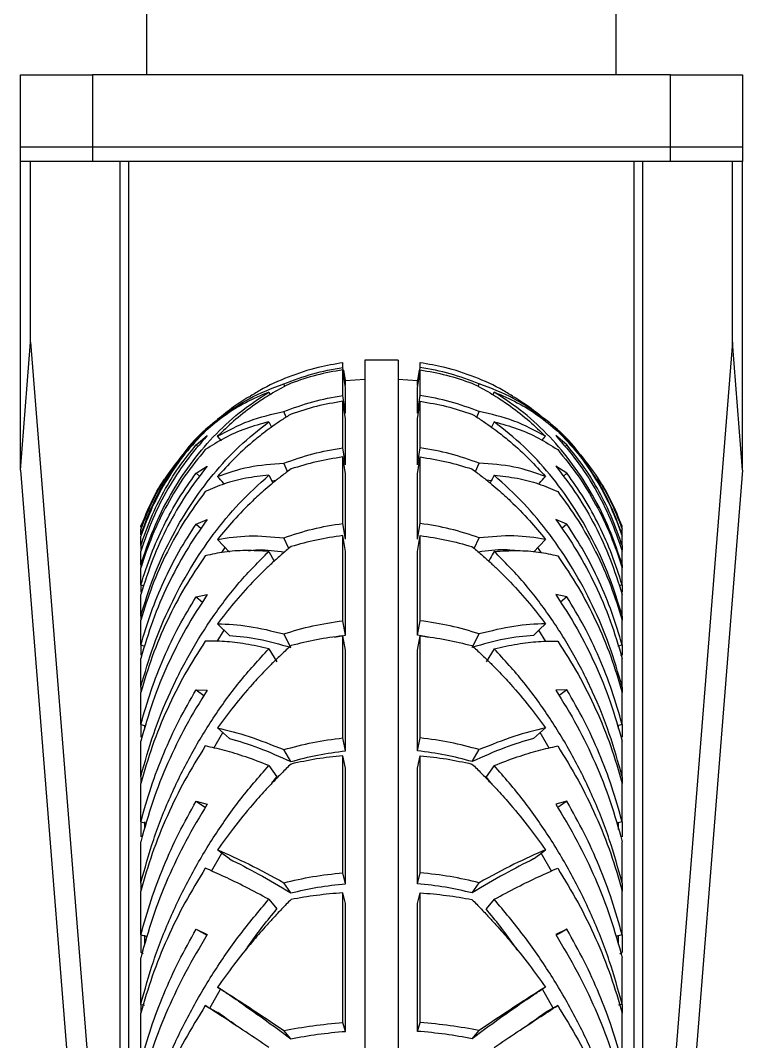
# Model space of a CAD drawing. Header units: millimetres. Extents: x 0 to 597, y 0 to 420.
# Drawn here: x 121.82 to 128.49, y 257.3 to 266.72 of the extents above; entities that cross this region are included whole.
import ezdxf

# ---------------------------------------------------------------- set-up
doc = ezdxf.new("R2010")
doc.units = ezdxf.units.MM

msp = doc.modelspace()

# ---------------------------------------------------------------- linework, layer by layer
at = {"color": 7, "linetype": 'Continuous', "lineweight": 25}
for p, q in [((122.9908, 266.2212), (122.9908, 271.5545)), ((127.3242, 266.2212), (127.3242, 271.5545)), ((121.8242, 265.5545), (121.8242, 266.2212)), ((121.8242, 266.2212), (122.4908, 266.2212)), ((122.4908, 266.2212), (122.4908, 265.5545)), ((127.8242, 266.2212), (122.4908, 266.2212)), ((127.8242, 265.5545), (127.8242, 266.2212)), ((127.8242, 266.2212), (128.4908, 266.2212)), ((128.4908, 266.2212), (128.4908, 265.5545)), ((122.4908, 265.5545), (121.8242, 265.5545)), ((121.8242, 265.4212), (121.8242, 265.5545)), ((127.8242, 265.5545), (122.4908, 265.5545)), ((122.4908, 265.5545), (122.4908, 265.4212)), ((128.4908, 265.5545), (127.8242, 265.5545)), ((127.8242, 265.4212), (127.8242, 265.5545)), ((128.4908, 265.5545), (128.4908, 265.4212)), ((122.4908, 265.4212), (121.8242, 265.4212)), ((121.8242, 262.5707), (121.8242, 265.4212)), ((121.9184, 263.7545), (121.9184, 265.4212)), ((127.8242, 265.4212), (122.4908, 265.4212)), ((122.7461, 253.3625), (122.7461, 265.4212)), ((122.8242, 251.329), (122.8242, 265.4212)), ((127.4908, 251.329), (127.4908, 265.4212)), ((127.5689, 253.3625), (127.5689, 265.4212)), ((128.4908, 265.4212), (127.8242, 265.4212)), ((128.3965, 263.7545), (128.3965, 265.4212)), ((128.4908, 262.5707), (128.4908, 265.4212)), ((121.8242, 262.5707), (121.9184, 263.7545)), ((121.9184, 263.7545), (122.7461, 253.3625)), ((128.3965, 263.7545), (127.5689, 253.3625)), ((128.4908, 262.5707), (128.3965, 263.7545)), ((124.8002, 263.5202), (124.8002, 263.5659)), ((125.312, 263.5879), (125.003, 263.5879)), ((125.003, 263.5879), (125.003, 239.9212)), ((125.312, 263.5879), (125.312, 239.9212)), ((125.5148, 263.5202), (125.5148, 263.5659)), ((124.8253, 263.3534), (124.8002, 263.5202)), ((124.8002, 263.2611), (124.8002, 263.4978)), ((124.8253, 263.3313), (124.8002, 263.4978)), ((124.8253, 263.3985), (124.8109, 263.4948)), ((125.4897, 263.3534), (125.5148, 263.5202)), ((125.4897, 263.3313), (125.5148, 263.4978)), ((125.5041, 263.4948), (125.4897, 263.3985)), ((125.5148, 263.2611), (125.5148, 263.4978)), ((124.2654, 263.3454), (124.2557, 263.3685)), ((124.8253, 263.3534), (124.8253, 263.3985)), ((125.0033, 263.4094), (124.8254, 263.3959)), ((125.4896, 263.3959), (125.3116, 263.4094)), ((125.4897, 263.3534), (125.4897, 263.3985)), ((126.0496, 263.3454), (126.0593, 263.3685)), ((124.117, 263.2922), (124.1286, 263.2689)), ((124.8253, 263.098), (124.8253, 263.3313)), ((125.4897, 263.098), (125.4897, 263.3313)), ((126.198, 263.2922), (126.1864, 263.2689)), ((124.8253, 263.098), (124.8002, 263.2611)), ((124.8002, 262.7781), (124.8002, 263.2073)), ((124.8253, 263.0449), (124.8002, 263.2073)), ((125.4897, 263.098), (125.5148, 263.2611)), ((125.4897, 263.0449), (125.5148, 263.2073)), ((125.5148, 262.7781), (125.5148, 263.2073)), ((123.7207, 263.0991), (123.6954, 263.0788)), ((124.2779, 263.0608), (124.2557, 263.1128)), ((126.0371, 263.0608), (126.0593, 263.1128)), ((126.6196, 263.0788), (126.5943, 263.0991)), ((124.117, 263.0181), (124.1419, 262.9693)), ((124.8253, 262.6218), (124.8253, 263.0449)), ((125.4897, 262.6218), (125.4897, 263.0449)), ((126.198, 263.0181), (126.1731, 262.9693)), ((123.4466, 262.8047), (123.549, 262.8905)), ((126.8684, 262.8047), (126.766, 262.8905)), ((123.4466, 262.8047), (123.4639, 262.7882)), ((123.6794, 262.8433), (123.6447, 262.8843)), ((126.6396, 262.848), (126.6703, 262.8843)), ((126.8684, 262.8047), (126.8511, 262.7882)), ((124.8253, 262.6218), (124.8002, 262.7781)), ((125.4897, 262.6218), (125.5148, 262.7781)), ((123.4466, 262.5447), (123.549, 262.6097)), ((124.2902, 262.5589), (124.2557, 262.636)), ((124.8002, 262.0805), (124.8002, 262.6938)), ((124.8253, 262.5387), (124.8002, 262.6938)), ((125.4897, 262.5387), (125.5148, 262.6938)), ((125.5148, 262.0805), (125.5148, 262.6938)), ((126.0248, 262.5589), (126.0593, 262.636)), ((126.8684, 262.5447), (126.766, 262.6097)), ((121.8242, 262.5707), (122.6518, 252.1786)), ((123.4466, 262.5447), (123.4791, 262.5143)), ((124.117, 262.5248), (124.1547, 262.454)), ((124.8253, 261.9341), (124.8253, 262.5387)), ((125.4897, 261.9341), (125.4897, 262.5387)), ((126.8684, 262.5447), (126.8359, 262.5143)), ((128.4908, 262.5707), (127.6632, 252.1786)), ((124.1437, 262.4746), (124.1851, 262.4783)), ((126.1713, 262.4746), (126.1299, 262.4783)), ((122.9353, 262.0545), (122.9629, 262.1133)), ((122.9353, 262.0443), (122.9353, 262.0556)), ((123.4466, 262.0746), (123.549, 262.1177)), ((123.4466, 262.0746), (123.4928, 262.0333)), ((124.8253, 261.9341), (124.8002, 262.0805)), ((125.4897, 261.9341), (125.5148, 262.0805)), ((126.8684, 262.0746), (126.766, 262.1177)), ((126.8684, 262.0746), (126.8222, 262.0333)), ((127.3797, 262.0545), (127.3521, 262.1133)), ((127.3797, 262.0443), (127.3797, 262.0556)), ((122.9353, 261.9753), (122.9353, 262.0283)), ((122.9353, 261.877), (122.9353, 261.9627)), ((124.3032, 261.8477), (124.2557, 261.9474)), ((124.8002, 261.182), (124.8002, 261.9674)), ((124.8253, 261.8226), (124.8002, 261.9674)), ((125.4897, 261.8226), (125.5148, 261.9674)), ((125.5148, 261.182), (125.5148, 261.9674)), ((126.0125, 261.8492), (126.0593, 261.9474)), ((127.3797, 261.9753), (127.3797, 262.0283)), ((127.3797, 261.877), (127.3797, 261.9627)), ((122.9353, 261.877), (122.9353, 261.8371)), ((123.753, 261.8157), (123.6447, 261.9331)), ((123.6829, 261.8109), (123.7139, 261.8581)), ((126.6321, 261.8109), (126.6011, 261.8581)), ((127.3797, 261.877), (127.3797, 261.8371)), ((122.9353, 261.6971), (122.9353, 261.8239)), ((124.117, 261.8219), (124.1678, 261.7328)), ((124.8253, 261.0483), (124.8253, 261.8226)), ((125.4897, 261.0483), (125.4897, 261.8226)), ((127.3797, 261.6971), (127.3797, 261.8239)), ((122.9353, 261.6971), (122.9481, 261.6924)), ((122.9353, 261.6971), (122.9353, 261.6713)), ((122.9353, 261.5127), (122.9353, 261.6713)), ((127.3797, 261.6971), (127.3668, 261.6924)), ((127.3797, 261.6971), (127.3797, 261.6735)), ((127.3797, 261.5127), (127.3797, 261.6713)), ((122.9353, 261.5127), (122.9624, 261.503)), ((122.9353, 261.5127), (122.9353, 261.4452)), ((127.3797, 261.5127), (127.3526, 261.503)), ((127.3797, 261.5127), (127.3797, 261.4452)), ((122.9353, 261.2254), (122.9353, 261.4235)), ((123.4466, 261.4037), (123.549, 261.4239)), ((123.4466, 261.4037), (123.5057, 261.3543)), ((126.8684, 261.4037), (126.766, 261.4239)), ((126.8684, 261.4037), (126.8093, 261.3543)), ((127.3797, 261.2254), (127.3797, 261.4235)), ((122.9353, 261.2254), (122.9353, 261.1868)), ((127.3797, 261.2254), (127.3797, 261.1889)), ((122.9353, 260.9585), (122.9353, 261.1868)), ((123.753, 261.0463), (123.6447, 261.1547)), ((124.8253, 261.0483), (124.8002, 261.182)), ((125.4897, 261.0483), (125.5148, 261.182)), ((127.3797, 260.9585), (127.3797, 261.1868)), ((123.6403, 260.9914), (123.7039, 261.0954)), ((124.3208, 260.9357), (124.2557, 261.0605)), ((124.7251, 261.0312), (124.8253, 261.0483)), ((124.8002, 260.0999), (124.8002, 261.0423)), ((124.8253, 260.9106), (124.8002, 261.0423)), ((125.5899, 261.0312), (125.4897, 261.0483)), ((125.4897, 260.9106), (125.5148, 261.0423)), ((125.5148, 260.0999), (125.5148, 261.0423)), ((125.9941, 260.9357), (126.0593, 261.0605)), ((126.6747, 260.9914), (126.6111, 261.0954)), ((122.9353, 260.9585), (122.969, 260.947)), ((122.9353, 260.9585), (122.9353, 260.8647)), ((124.117, 260.923), (124.1921, 260.803)), ((124.8253, 259.9816), (124.8253, 260.9106)), ((125.4897, 259.9816), (125.4897, 260.9106)), ((126.198, 260.923), (126.1229, 260.803)), ((127.3797, 260.9585), (127.3459, 260.947)), ((127.3459, 260.9439), (127.3459, 260.9495)), ((127.3797, 260.9585), (127.3797, 260.8647)), ((122.9353, 260.5694), (122.9353, 260.8349)), ((127.3797, 260.8647), (127.365, 260.8598)), ((127.3797, 260.5694), (127.3797, 260.8349)), ((122.9353, 260.5694), (122.9353, 260.5187)), ((123.4466, 260.5449), (123.549, 260.5419)), ((123.4466, 260.5449), (123.5183, 260.4904)), ((126.8684, 260.5449), (126.766, 260.5419)), ((127.3797, 260.5694), (127.3797, 260.5207)), ((122.9353, 260.2251), (122.9353, 260.5187)), ((127.3797, 260.2251), (127.3797, 260.5187)), ((122.9353, 260.2251), (122.969, 260.2146)), ((122.9353, 260.2251), (122.9353, 260.1069)), ((122.969, 260.2167), (122.969, 260.1809)), ((123.753, 260.096), (123.6447, 260.1933)), ((127.3797, 260.2251), (127.3459, 260.2146)), ((127.3459, 260.1861), (127.3459, 260.2187)), ((127.3797, 260.2251), (127.3797, 260.1069)), ((122.9353, 259.7418), (122.9353, 260.0696)), ((123.6112, 260.0071), (123.694, 260.149)), ((124.8253, 259.9816), (124.8002, 260.0999)), ((125.4897, 259.9816), (125.5148, 260.0999)), ((126.7038, 260.0071), (126.621, 260.149)), ((127.3797, 259.7418), (127.3797, 260.0696)), ((124.3208, 259.8819), (124.2557, 259.9924)), ((125.9941, 259.8819), (126.0593, 259.9924)), ((124.8002, 258.8554), (124.8002, 259.9363)), ((124.8253, 259.8203), (124.8002, 259.9363)), ((125.4897, 259.8203), (125.5148, 259.9363)), ((125.5148, 258.8554), (125.5148, 259.9363)), ((124.117, 259.8457), (124.1921, 259.7398)), ((124.8253, 258.7548), (124.8253, 259.8203)), ((125.4897, 258.7548), (125.4897, 259.8203)), ((122.9353, 259.7418), (122.9353, 259.6801)), ((124.1454, 259.6815), (124.1921, 259.7398)), ((126.1696, 259.6815), (126.1229, 259.7398)), ((127.3797, 259.7418), (127.3797, 259.6819)), ((122.9353, 259.3268), (122.9353, 259.6801)), ((127.3797, 259.3268), (127.3797, 259.6801)), ((123.4466, 259.5151), (123.549, 259.4889)), ((123.4466, 259.5151), (123.5312, 259.4583)), ((126.8684, 259.5151), (126.766, 259.4889)), ((122.9353, 259.3268), (122.9862, 259.3127)), ((122.9353, 259.3268), (122.9353, 259.1865)), ((122.969, 259.3255), (122.969, 259.2614)), ((127.3797, 259.3268), (127.3288, 259.3127)), ((127.3459, 259.2562), (127.3459, 259.3219)), ((127.3797, 259.3268), (127.3797, 259.1865)), ((122.9353, 258.7587), (122.9353, 259.1424)), ((127.3797, 258.7587), (127.3797, 259.1424)), ((123.5893, 258.8713), (123.6836, 259.0374)), ((126.7257, 258.8713), (126.6314, 259.0374)), ((124.8253, 258.7548), (124.8002, 258.8554)), ((125.4897, 258.7548), (125.5148, 258.8554)), ((122.9353, 258.7587), (122.9353, 258.6872)), ((124.3208, 258.6699), (124.2557, 258.7639)), ((125.9941, 258.6699), (126.0593, 258.7639)), ((127.3797, 258.7587), (127.3797, 258.6887)), ((122.9353, 258.2812), (122.9353, 258.6872)), ((124.8002, 257.4727), (124.8002, 258.6711)), ((124.8253, 258.5731), (124.8002, 258.6711)), ((125.4897, 258.5731), (125.5148, 258.6711)), ((125.5148, 257.4727), (125.5148, 258.6711)), ((127.3797, 258.2812), (127.3797, 258.6872)), ((124.117, 258.6109), (124.1921, 258.5212)), ((124.8253, 257.3917), (124.8253, 258.5731)), ((125.4897, 257.3917), (125.4897, 258.5731)), ((126.198, 258.6109), (126.1229, 258.5212)), ((122.9353, 258.2812), (122.9937, 258.2672)), ((122.9353, 258.2812), (122.9353, 258.1215)), ((122.969, 258.2799), (122.969, 258.1923)), ((123.4466, 258.3342), (123.549, 258.2854)), ((123.4466, 258.3342), (123.5448, 258.2783)), ((126.8684, 258.3342), (126.766, 258.2854)), ((127.3797, 258.2812), (127.3213, 258.2672)), ((127.3459, 258.192), (127.3459, 258.281)), ((127.3797, 258.2812), (127.3797, 258.1215)), ((122.9582, 258.1069), (122.9353, 258.1215)), ((127.3568, 258.1069), (127.3797, 258.1215)), ((122.9353, 257.6393), (122.9353, 258.0715)), ((127.3797, 257.6393), (127.3797, 258.0715)), ((123.6705, 257.7831), (123.6447, 257.7997)), ((126.6445, 257.7831), (126.6703, 257.7997)), ((123.5732, 257.6058), (123.6725, 257.7818)), ((126.7417, 257.6058), (126.6425, 257.7818)), ((122.9353, 257.6393), (122.969, 257.632)), ((122.9353, 257.6393), (122.9353, 257.5593)), ((126.784, 257.6293), (126.6678, 257.5646)), ((127.3797, 257.6393), (127.3459, 257.632)), ((127.3797, 257.6393), (127.3797, 257.5606)), ((122.9353, 257.1085), (122.9353, 257.5593)), ((127.3797, 257.1085), (127.3797, 257.5593)), ((124.8253, 257.3917), (124.8002, 257.4727)), ((125.4897, 257.3917), (125.5148, 257.4727)), ((124.3208, 257.3234), (124.2557, 257.399)), ((125.9941, 257.3234), (126.0593, 257.399))]:
    msp.add_line(p, q, dxfattribs=at)
at = {"color": 7, "linetype": 'Continuous', "lineweight": 25, "flags": 128}
for points in [[(126.562, 261.8157), (126.6161, 261.8744), (126.6703, 261.9331)], [(126.562, 261.0463), (126.6161, 261.1005), (126.6703, 261.1547)], [(126.8684, 260.5449), (126.8073, 260.4985), (126.7967, 260.4904)], [(126.562, 260.096), (126.6161, 260.1446), (126.6703, 260.1933)], [(126.198, 259.8457), (126.1604, 259.7928), (126.1229, 259.7398)], [(126.8684, 259.5151), (126.8073, 259.4741), (126.7838, 259.4583)], [(123.753, 258.9833), (123.6989, 259.0255), (123.6447, 259.0677)], [(126.562, 258.9833), (126.6161, 259.0255), (126.6703, 259.0677)], [(126.8684, 258.3342), (126.8073, 258.2995), (126.7701, 258.2783)], [(123.531, 257.6293), (123.5891, 257.597), (123.6472, 257.5646)]]:
    msp.add_lwpolyline(points, dxfattribs=at)
at = {"color": 7, "linetype": 'Continuous', "lineweight": 25}
for points, knots in [([(124.8007, 263.5628), (124.7248, 263.5505), (124.5528, 263.5226), (124.2962, 263.4344), (124.0828, 263.341), (123.9696, 263.2678), (123.9376, 263.2471)], [0, 0, 0, 0, 0.248912, 0.563398, 0.87656, 1, 1, 1, 1]), ([(126.3774, 263.2471), (126.3454, 263.2678), (126.2321, 263.341), (126.0188, 263.4344), (125.7622, 263.5226), (125.5902, 263.5505), (125.5143, 263.5628)], [0, 0, 0, 0, 0.123442, 0.436606, 0.751094, 1, 1, 1, 1]), ([(124.2557, 263.3685), (124.3438, 263.4021), (124.5206, 263.4693), (124.7068, 263.5032), (124.8002, 263.5202)], [0, 0, 0, 0, 0.498257, 1, 1, 1, 1]), ([(124.8002, 263.4978), (124.7188, 263.4836), (124.5561, 263.4551), (124.4003, 263.4013), (124.3225, 263.3745)], [0, 0, 0, 0, 0.500373, 1, 1, 1, 1]), ([(126.0593, 263.3685), (125.9712, 263.4021), (125.7944, 263.4693), (125.6082, 263.5032), (125.5148, 263.5202)], [0, 0, 0, 0, 0.498257, 1, 1, 1, 1]), ([(125.5148, 263.4978), (125.5962, 263.4836), (125.7589, 263.4551), (125.9147, 263.4013), (125.9925, 263.3745)], [0, 0, 0, 0, 0.5003657, 1, 1, 1, 1]), ([(124.3225, 263.3745), (124.2931, 263.3599), (124.2367, 263.3319), (124.1575, 263.2871), (124.0866, 263.2437), (124.0238, 263.2023), (123.9245, 263.1324), (123.7957, 263.0312), (123.6931, 262.9314), (123.6447, 262.8843)], [0, 0, 0, 0, 0.120102, 0.230142, 0.33017, 0.42024, 0.5004, 0.764723, 1, 1, 1, 1]), ([(123.6447, 263.0386), (123.7388, 263.1071), (123.9272, 263.2441), (124.1461, 263.327), (124.2557, 263.3685)], [0, 0, 0, 0, 0.499576, 1, 1, 1, 1]), ([(125.9925, 263.3745), (126.0219, 263.3599), (126.0783, 263.3319), (126.1575, 263.2871), (126.2284, 263.2437), (126.2912, 263.2023), (126.3905, 263.1324), (126.5193, 263.0312), (126.6219, 262.9314), (126.6703, 262.8843)], [0, 0, 0, 0, 0.120102, 0.230137, 0.330165, 0.420235, 0.500395, 0.764719, 1, 1, 1, 1]), ([(126.6703, 263.0386), (126.5762, 263.1071), (126.3878, 263.2441), (126.1689, 263.327), (126.0593, 263.3685)], [0, 0, 0, 0, 0.4995736, 1, 1, 1, 1]), ([(122.9353, 261.6971), (122.9726, 261.8089), (123.0474, 262.033), (123.203, 262.3433), (123.3871, 262.6291), (123.6011, 262.8842), (123.8424, 263.1118), (124.0245, 263.2314), (124.117, 263.2922)], [0, 0, 0, 0, 0.166041, 0.333054, 0.499183, 0.6633, 0.828993, 1, 1, 1, 1]), ([(124.117, 263.2922), (124.045, 263.2611), (123.9023, 263.1996), (123.706, 263.0783), (123.589, 262.9813), (123.531, 262.9332)], [0, 0, 0, 0, 0.3393749, 0.6723343, 1, 1, 1, 1]), ([(127.3797, 261.6971), (127.3424, 261.8089), (127.2676, 262.033), (127.112, 262.3433), (126.9279, 262.6291), (126.7139, 262.8842), (126.4726, 263.1118), (126.2905, 263.2314), (126.198, 263.2922)], [0, 0, 0, 0, 0.16604, 0.333053, 0.499183, 0.663298, 0.828991, 1, 1, 1, 1]), ([(126.198, 263.2922), (126.27, 263.2611), (126.4127, 263.1996), (126.6089, 263.0783), (126.726, 262.9813), (126.784, 262.9332)], [0, 0, 0, 0, 0.3393799, 0.6723344, 1, 1, 1, 1]), ([(123.9362, 263.2494), (123.8873, 263.219), (123.7858, 263.156), (123.6929, 263.0787), (123.6447, 263.0386)], [0, 0, 0, 0, 0.481177, 1, 1, 1, 1]), ([(124.2557, 263.1128), (124.3438, 263.1456), (124.5206, 263.2114), (124.7068, 263.2445), (124.8002, 263.2611)], [0, 0, 0, 0, 0.498256, 1, 1, 1, 1]), ([(124.8002, 263.2073), (124.7188, 263.1936), (124.5561, 263.1663), (124.4003, 263.1147), (124.3225, 263.0889)], [0, 0, 0, 0, 0.5003673, 1, 1, 1, 1]), ([(126.0593, 263.1128), (125.9712, 263.1456), (125.7944, 263.2114), (125.6082, 263.2445), (125.5148, 263.2611)], [0, 0, 0, 0, 0.498256, 1, 1, 1, 1]), ([(125.5148, 263.2073), (125.5962, 263.1936), (125.7589, 263.1663), (125.9147, 263.1147), (125.9925, 263.0889)], [0, 0, 0, 0, 0.50036, 1, 1, 1, 1]), ([(126.3788, 263.2494), (126.4277, 263.219), (126.5292, 263.156), (126.6221, 263.0787), (126.6703, 263.0386)], [0, 0, 0, 0, 0.481172, 1, 1, 1, 1]), ([(123.6447, 262.8843), (123.7388, 262.9358), (123.9272, 263.0387), (124.1461, 263.0881), (124.2557, 263.1128)], [0, 0, 0, 0, 0.4995763, 1, 1, 1, 1]), ([(124.3225, 263.0889), (124.2931, 263.0707), (124.2367, 263.0358), (124.1575, 262.9813), (124.0866, 262.9291), (124.0238, 262.8799), (123.9245, 262.7976), (123.7957, 262.6801), (123.6931, 262.5668), (123.6447, 262.5134)], [0, 0, 0, 0, 0.120104, 0.230144, 0.330171, 0.420239, 0.5004, 0.764721, 1, 1, 1, 1]), ([(125.9925, 263.0889), (126.0219, 263.0707), (126.0783, 263.0358), (126.1575, 262.9813), (126.2284, 262.9291), (126.2912, 262.8799), (126.3905, 262.7976), (126.5193, 262.6801), (126.6219, 262.5668), (126.6703, 262.5134)], [0, 0, 0, 0, 0.120104, 0.230139, 0.330166, 0.420235, 0.500395, 0.764717, 1, 1, 1, 1]), ([(126.6703, 262.8843), (126.5762, 262.9358), (126.3878, 263.0387), (126.1689, 263.0881), (126.0593, 263.1128)], [0, 0, 0, 0, 0.499574, 1, 1, 1, 1]), ([(122.9353, 261.9753), (122.9726, 262.0751), (123.0475, 262.2754), (123.2027, 262.5494), (123.3885, 262.7949), (123.5408, 262.9612), (123.6374, 263.0334), (123.654, 263.0459)], [0, 0, 0, 0, 0.2380723, 0.47754, 0.7157334, 0.9510491, 1, 1, 1, 1]), ([(122.9353, 261.2254), (122.9726, 261.3469), (123.0474, 261.5904), (123.203, 261.9317), (123.3871, 262.2496), (123.6011, 262.5381), (123.8424, 262.8007), (124.0245, 262.9449), (124.117, 263.0181)], [0, 0, 0, 0, 0.16604, 0.333055, 0.499182, 0.663302, 0.828993, 1, 1, 1, 1]), ([(123.5927, 262.996), (123.5829, 262.9882), (123.4974, 262.9199), (123.4063, 262.826), (123.3359, 262.7326), (123.3238, 262.7166)], [0, 0, 0, 0, 0.097, 0.844812, 1, 1, 1, 1]), ([(124.117, 263.0181), (124.045, 262.9985), (123.9023, 262.9596), (123.706, 262.8724), (123.589, 262.7981), (123.531, 262.7612)], [0, 0, 0, 0, 0.339378, 0.672334, 1, 1, 1, 1]), ([(127.3797, 261.2254), (127.3424, 261.3469), (127.2676, 261.5904), (127.112, 261.9317), (126.9279, 262.2496), (126.7139, 262.5381), (126.4726, 262.8007), (126.2905, 262.9449), (126.198, 263.0181)], [0, 0, 0, 0, 0.166039, 0.333054, 0.499183, 0.6633, 0.828991, 1, 1, 1, 1]), ([(126.198, 263.0181), (126.27, 262.9985), (126.4127, 262.9596), (126.6089, 262.8724), (126.726, 262.7981), (126.784, 262.7612)], [0, 0, 0, 0, 0.339383, 0.672334, 1, 1, 1, 1]), ([(127.3797, 261.9753), (127.3424, 262.0751), (127.2675, 262.2754), (127.1123, 262.5494), (126.9265, 262.7949), (126.7742, 262.9612), (126.6776, 263.0334), (126.661, 263.0459)], [0, 0, 0, 0, 0.2380708, 0.4775382, 0.7157334, 0.9510465, 1, 1, 1, 1]), ([(126.9912, 262.7166), (126.9791, 262.7326), (126.9087, 262.826), (126.8176, 262.92), (126.7321, 262.9882), (126.7223, 262.996)], [0, 0, 0, 0, 0.15519, 0.902999, 1, 1, 1, 1]), ([(123.531, 262.9332), (123.4667, 262.8647), (123.3384, 262.7281), (123.1757, 262.4904), (123.0369, 262.2367), (122.9687, 262.0528), (122.9353, 261.9627)], [0, 0, 0, 0, 0.250636, 0.500172, 0.755311, 1, 1, 1, 1]), ([(123.549, 262.8905), (123.4811, 262.8131), (123.348, 262.6614), (123.1816, 262.4013), (123.0397, 262.1249), (122.9701, 261.9242), (122.9353, 261.8239)], [0, 0, 0, 0, 0.255315, 0.500301, 0.750159, 1, 1, 1, 1]), ([(126.766, 262.8905), (126.8339, 262.8131), (126.967, 262.6614), (127.1334, 262.4013), (127.2753, 262.1249), (127.3449, 261.9242), (127.3797, 261.8239)], [0, 0, 0, 0, 0.255317, 0.500301, 0.750159, 1, 1, 1, 1]), ([(126.784, 262.9332), (126.8483, 262.8647), (126.9765, 262.7281), (127.1393, 262.4904), (127.2781, 262.2367), (127.3463, 262.0528), (127.3797, 261.9627)], [0, 0, 0, 0, 0.250636, 0.500172, 0.755311, 1, 1, 1, 1]), ([(122.9353, 261.877), (122.9654, 261.9628), (123.0255, 262.1344), (123.1452, 262.3747), (123.2831, 262.6014), (123.3921, 262.737), (123.4466, 262.8047)], [0, 0, 0, 0, 0.249917, 0.49981, 0.749985, 1, 1, 1, 1]), ([(127.3797, 261.877), (127.3496, 261.9628), (127.2895, 262.1344), (127.1698, 262.3747), (127.0319, 262.6014), (126.9229, 262.737), (126.8684, 262.8047)], [0, 0, 0, 0, 0.249917, 0.49981, 0.749985, 1, 1, 1, 1]), ([(123.531, 262.7612), (123.4667, 262.6823), (123.3384, 262.5248), (123.1757, 262.2566), (123.0369, 261.9734), (122.9687, 261.7706), (122.9353, 261.6713)], [0, 0, 0, 0, 0.250635, 0.500175, 0.755307, 1, 1, 1, 1]), ([(123.3234, 262.7168), (123.2764, 262.6576), (123.172, 262.5256), (123.0402, 262.295), (122.9703, 262.1172), (122.9353, 262.0283)], [0, 0, 0, 0, 0.289727, 0.644875, 1, 1, 1, 1]), ([(124.2557, 262.636), (124.3438, 262.6674), (124.5206, 262.7305), (124.7068, 262.7622), (124.8002, 262.7781)], [0, 0, 0, 0, 0.498257, 1, 1, 1, 1]), ([(126.0593, 262.636), (125.9712, 262.6674), (125.7944, 262.7305), (125.6082, 262.7622), (125.5148, 262.7781)], [0, 0, 0, 0, 0.498257, 1, 1, 1, 1]), ([(126.784, 262.7612), (126.8483, 262.6823), (126.9765, 262.5248), (127.1393, 262.2566), (127.2781, 261.9734), (127.3463, 261.7706), (127.3797, 261.6713)], [0, 0, 0, 0, 0.250635, 0.500175, 0.755307, 1, 1, 1, 1]), ([(126.9916, 262.7168), (127.0385, 262.6576), (127.143, 262.5256), (127.2748, 262.295), (127.3447, 262.1172), (127.3797, 262.0283)], [0, 0, 0, 0, 0.289727, 0.644875, 1, 1, 1, 1]), ([(123.549, 262.6097), (123.4811, 262.5215), (123.348, 262.3487), (123.1816, 262.0581), (123.0397, 261.7525), (122.9701, 261.5331), (122.9353, 261.4235)], [0, 0, 0, 0, 0.255314, 0.500298, 0.750159, 1, 1, 1, 1]), ([(123.6447, 262.5134), (123.7388, 262.5468), (123.9272, 262.6135), (124.1461, 262.6285), (124.2557, 262.636)], [0, 0, 0, 0, 0.499578, 1, 1, 1, 1]), ([(124.8002, 262.6938), (124.7188, 262.681), (124.5561, 262.6554), (124.4003, 262.607), (124.3225, 262.5828)], [0, 0, 0, 0, 0.5003701, 1, 1, 1, 1]), ([(125.5148, 262.6938), (125.5962, 262.681), (125.7589, 262.6554), (125.9147, 262.607), (125.9925, 262.5828)], [0, 0, 0, 0, 0.500362, 1, 1, 1, 1]), ([(126.6703, 262.5134), (126.5762, 262.5468), (126.3878, 262.6135), (126.1689, 262.6285), (126.0593, 262.636)], [0, 0, 0, 0, 0.499575, 1, 1, 1, 1]), ([(126.766, 262.6097), (126.8339, 262.5215), (126.967, 262.3487), (127.1334, 262.0581), (127.2753, 261.7525), (127.3449, 261.5331), (127.3797, 261.4235)], [0, 0, 0, 0, 0.255317, 0.500299, 0.750159, 1, 1, 1, 1]), ([(122.9353, 261.5127), (122.9654, 261.6067), (123.0255, 261.7948), (123.1452, 262.0608), (123.2831, 262.314), (123.3921, 262.4678), (123.4466, 262.5447)], [0, 0, 0, 0, 0.249912, 0.499814, 0.74999, 1, 1, 1, 1]), ([(122.9353, 260.5694), (122.9726, 260.6981), (123.0474, 260.9564), (123.203, 261.322), (123.3871, 261.6658), (123.6011, 261.9821), (123.8424, 262.2746), (124.0245, 262.4405), (124.117, 262.5248)], [0, 0, 0, 0, 0.16604, 0.333057, 0.499185, 0.663302, 0.828996, 1, 1, 1, 1]), ([(124.117, 262.5248), (124.045, 262.517), (123.9023, 262.5015), (123.706, 262.4501), (123.589, 262.3999), (123.531, 262.375)], [0, 0, 0, 0, 0.339373, 0.672331, 1, 1, 1, 1]), ([(124.3225, 262.5828), (124.2931, 262.5613), (124.2367, 262.5202), (124.1575, 262.457), (124.0866, 262.3971), (124.0238, 262.341), (123.9245, 262.2478), (123.7957, 262.1164), (123.6931, 261.9918), (123.6447, 261.9331)], [0, 0, 0, 0, 0.120103, 0.230142, 0.330168, 0.420237, 0.500396, 0.764722, 1, 1, 1, 1]), ([(123.705, 262.4444), (123.7029, 262.4468), (123.6828, 262.4697), (123.6628, 262.4928), (123.6447, 262.5134)], [0, 0, 0, 0, 0.1009213, 1, 1, 1, 1]), ([(125.9925, 262.5828), (126.0219, 262.5613), (126.0783, 262.5202), (126.1575, 262.457), (126.2284, 262.3971), (126.2912, 262.341), (126.3905, 262.2478), (126.5193, 262.1164), (126.6219, 261.9918), (126.6703, 261.9331)], [0, 0, 0, 0, 0.120103, 0.230137, 0.330163, 0.420232, 0.500392, 0.764717, 1, 1, 1, 1]), ([(126.198, 262.5248), (126.1854, 262.5014), (126.1728, 262.4778), (126.1603, 262.4541), (126.1603, 262.454)], [0, 0, 0, 0, 0.995975, 1, 1, 1, 1]), ([(127.3797, 260.5694), (127.3424, 260.6981), (127.2676, 260.9564), (127.112, 261.322), (126.9279, 261.6658), (126.7139, 261.9821), (126.4726, 262.2746), (126.2905, 262.4405), (126.198, 262.5248)], [0, 0, 0, 0, 0.1660392, 0.3330556, 0.4991854, 0.6633, 0.8289942, 1, 1, 1, 1]), ([(126.198, 262.5248), (126.27, 262.517), (126.4127, 262.5015), (126.6089, 262.4501), (126.726, 262.3999), (126.784, 262.375)], [0, 0, 0, 0, 0.339378, 0.672331, 1, 1, 1, 1]), ([(126.61, 262.4444), (126.6121, 262.4468), (126.6321, 262.4697), (126.6522, 262.4928), (126.6703, 262.5134)], [0, 0, 0, 0, 0.100916, 1, 1, 1, 1]), ([(127.3797, 261.5127), (127.3496, 261.6067), (127.2895, 261.7948), (127.1698, 262.0608), (127.0319, 262.314), (126.9229, 262.4678), (126.8684, 262.5447)], [0, 0, 0, 0, 0.249912, 0.499814, 0.74999, 1, 1, 1, 1]), ([(122.9353, 262.0443), (122.9658, 262.1199), (123.0268, 262.2709), (123.1055, 262.4204), (123.156, 262.4905), (123.1599, 262.4959)], [0, 0, 0, 0, 0.479713, 0.959409, 1, 1, 1, 1]), ([(123.161, 262.4953), (123.1165, 262.4248), (123.028, 262.2846), (122.9674, 262.1303), (122.9372, 262.0535)], [0, 0, 0, 0, 0.502801, 1, 1, 1, 1]), ([(127.3777, 262.0535), (127.3476, 262.1303), (127.287, 262.2846), (127.1985, 262.4248), (127.154, 262.4953)], [0, 0, 0, 0, 0.4972026, 1, 1, 1, 1]), ([(127.3797, 262.0443), (127.3492, 262.1199), (127.2882, 262.2709), (127.2095, 262.4204), (127.159, 262.4905), (127.1551, 262.4959)], [0, 0, 0, 0, 0.479713, 0.959409, 1, 1, 1, 1]), ([(123.531, 262.375), (123.4667, 262.2872), (123.3384, 262.1118), (123.1757, 261.8184), (123.0369, 261.5112), (122.9687, 261.2934), (122.9353, 261.1868)], [0, 0, 0, 0, 0.250632, 0.50017, 0.755314, 1, 1, 1, 1]), ([(126.784, 262.375), (126.8483, 262.2872), (126.9765, 262.1118), (127.1393, 261.8184), (127.2781, 261.5112), (127.3463, 261.2934), (127.3797, 261.1868)], [0, 0, 0, 0, 0.250632, 0.50017, 0.755314, 1, 1, 1, 1]), ([(123.549, 262.1177), (123.4811, 262.0204), (123.348, 261.8297), (123.1816, 261.5144), (123.0397, 261.1855), (122.9701, 260.9518), (122.9353, 260.8349)], [0, 0, 0, 0, 0.255316, 0.500305, 0.750165, 1, 1, 1, 1]), ([(122.9353, 260.9585), (122.9654, 261.0589), (123.0255, 261.2597), (123.1452, 261.5463), (123.2831, 261.821), (123.3921, 261.9901), (123.4466, 262.0746)], [0, 0, 0, 0, 0.249918, 0.499812, 0.749984, 1, 1, 1, 1]), ([(124.2557, 261.9474), (124.3438, 261.9769), (124.5206, 262.0359), (124.7068, 262.0656), (124.8002, 262.0805)], [0, 0, 0, 0, 0.498252, 1, 1, 1, 1]), ([(126.0593, 261.9474), (125.9712, 261.9769), (125.7944, 262.0359), (125.6082, 262.0656), (125.5148, 262.0805)], [0, 0, 0, 0, 0.498252, 1, 1, 1, 1]), ([(126.766, 262.1177), (126.8339, 262.0204), (126.967, 261.8297), (127.1334, 261.5144), (127.2753, 261.1855), (127.3449, 260.9518), (127.3797, 260.8349)], [0, 0, 0, 0, 0.255319, 0.500305, 0.750165, 1, 1, 1, 1]), ([(127.3797, 260.9585), (127.3496, 261.0589), (127.2895, 261.2597), (127.1698, 261.5463), (127.0319, 261.821), (126.9229, 261.9901), (126.8684, 262.0746)], [0, 0, 0, 0, 0.249918, 0.499812, 0.749984, 1, 1, 1, 1]), ([(123.6447, 261.9331), (123.7388, 261.9478), (123.9272, 261.977), (124.1461, 261.9573), (124.2557, 261.9474)], [0, 0, 0, 0, 0.499577, 1, 1, 1, 1]), ([(124.8002, 261.9674), (124.7188, 261.9557), (124.5561, 261.9323), (124.4003, 261.888), (124.3225, 261.8659)], [0, 0, 0, 0, 0.50037, 1, 1, 1, 1]), ([(125.5148, 261.9674), (125.5962, 261.9557), (125.7589, 261.9323), (125.9147, 261.888), (125.9925, 261.8659)], [0, 0, 0, 0, 0.5003621, 1, 1, 1, 1]), ([(126.6703, 261.9331), (126.5762, 261.9478), (126.3878, 261.977), (126.1689, 261.9573), (126.0593, 261.9474)], [0, 0, 0, 0, 0.499575, 1, 1, 1, 1]), ([(124.3225, 261.8659), (124.2931, 261.8416), (124.2367, 261.795), (124.1575, 261.7243), (124.0866, 261.6578), (124.0238, 261.596), (123.9245, 261.4938), (123.7957, 261.3509), (123.6931, 261.2175), (123.6447, 261.1547)], [0, 0, 0, 0, 0.120103, 0.230142, 0.33017, 0.420235, 0.500398, 0.764727, 1, 1, 1, 1]), ([(125.9925, 261.8659), (126.0219, 261.8416), (126.0783, 261.795), (126.1575, 261.7243), (126.2284, 261.6578), (126.2912, 261.596), (126.3905, 261.4938), (126.5193, 261.3509), (126.6219, 261.2175), (126.6703, 261.1547)], [0, 0, 0, 0, 0.120104, 0.230137, 0.330166, 0.42023, 0.500393, 0.764723, 1, 1, 1, 1]), ([(122.9353, 259.7418), (122.9726, 259.8754), (123.0474, 260.1433), (123.203, 260.526), (123.3871, 260.8891), (123.6011, 261.227), (123.8424, 261.5437), (124.0245, 261.7282), (124.117, 261.8219)], [0, 0, 0, 0, 0.166038, 0.333058, 0.499182, 0.663301, 0.828994, 1, 1, 1, 1]), ([(123.531, 261.7822), (123.4667, 261.687), (123.3384, 261.4973), (123.1757, 261.1842), (123.0369, 260.859), (122.9687, 260.6306), (122.9353, 260.5187)], [0, 0, 0, 0, 0.250638, 0.500168, 0.755314, 1, 1, 1, 1]), ([(124.117, 261.8219), (124.045, 261.826), (123.9023, 261.8342), (123.706, 261.8197), (123.589, 261.7946), (123.531, 261.7822)], [0, 0, 0, 0, 0.339375, 0.672337, 1, 1, 1, 1]), ([(123.9258, 261.8289), (123.9576, 261.8322), (124.0605, 261.843), (124.18, 261.8269), (124.2626, 261.8158)], [0, 0, 0, 0, 0.308597, 1, 1, 1, 1]), ([(126.3892, 261.8289), (126.3574, 261.8322), (126.2545, 261.843), (126.135, 261.8269), (126.0524, 261.8158)], [0, 0, 0, 0, 0.308605, 1, 1, 1, 1]), ([(126.198, 261.8219), (126.1855, 261.7999), (126.1685, 261.7703), (126.1516, 261.7405), (126.1472, 261.7328)], [0, 0, 0, 0, 0.739556, 1, 1, 1, 1]), ([(126.198, 261.8219), (126.27, 261.826), (126.4127, 261.8342), (126.6089, 261.8197), (126.726, 261.7946), (126.784, 261.7822)], [0, 0, 0, 0, 0.33938, 0.672337, 1, 1, 1, 1]), ([(127.3797, 259.7418), (127.3424, 259.8754), (127.2676, 260.1433), (127.112, 260.526), (126.9279, 260.889), (126.7139, 261.227), (126.4726, 261.5437), (126.2905, 261.7282), (126.198, 261.8219)], [0, 0, 0, 0, 0.166037, 0.333057, 0.499182, 0.6633, 0.828992, 1, 1, 1, 1]), ([(126.784, 261.7822), (126.8483, 261.687), (126.9765, 261.4973), (127.1393, 261.1842), (127.2781, 260.859), (127.3463, 260.6306), (127.3797, 260.5187)], [0, 0, 0, 0, 0.250638, 0.500168, 0.755314, 1, 1, 1, 1]), ([(123.549, 261.4239), (123.4811, 261.3194), (123.348, 261.1146), (123.1816, 260.7807), (123.0397, 260.4349), (122.9701, 260.1913), (122.9353, 260.0696)], [0, 0, 0, 0, 0.255316, 0.500299, 0.750156, 1, 1, 1, 1]), ([(122.9353, 260.2251), (122.9654, 260.3299), (123.0255, 260.5396), (123.1452, 260.8412), (123.2831, 261.1321), (123.3921, 261.3132), (123.4466, 261.4037)], [0, 0, 0, 0, 0.249913, 0.499816, 0.749981, 1, 1, 1, 1]), ([(126.766, 261.4239), (126.8339, 261.3194), (126.967, 261.1146), (127.1334, 260.7807), (127.2753, 260.4349), (127.3449, 260.1913), (127.3797, 260.0696)], [0, 0, 0, 0, 0.255318, 0.5003, 0.750156, 1, 1, 1, 1]), ([(127.3797, 260.2251), (127.3496, 260.3299), (127.2895, 260.5396), (127.1698, 260.8412), (127.0319, 261.1321), (126.9229, 261.3132), (126.8684, 261.4037)], [0, 0, 0, 0, 0.249913, 0.499816, 0.749981, 1, 1, 1, 1]), ([(123.6447, 261.1547), (123.7388, 261.1503), (123.9272, 261.1416), (124.1461, 261.0875), (124.2557, 261.0605)], [0, 0, 0, 0, 0.499579, 1, 1, 1, 1]), ([(124.2557, 261.0605), (124.3438, 261.0873), (124.5206, 261.1412), (124.7068, 261.1684), (124.8002, 261.182)], [0, 0, 0, 0, 0.498254, 1, 1, 1, 1]), ([(126.0593, 261.0605), (125.9712, 261.0873), (125.7944, 261.1412), (125.6082, 261.1684), (125.5148, 261.182)], [0, 0, 0, 0, 0.498254, 1, 1, 1, 1]), ([(126.6703, 261.1547), (126.5762, 261.1503), (126.3878, 261.1416), (126.1689, 261.0875), (126.0593, 261.0605)], [0, 0, 0, 0, 0.499576, 1, 1, 1, 1]), ([(123.753, 261.0463), (123.8405, 261.0385), (124.0155, 261.0229), (124.2191, 260.9648), (124.3208, 260.9357)], [0, 0, 0, 0, 0.5000125, 1, 1, 1, 1]), ([(124.8002, 261.0423), (124.7188, 261.0319), (124.5561, 261.0111), (124.4003, 260.9718), (124.3225, 260.9522)], [0, 0, 0, 0, 0.500373, 1, 1, 1, 1]), ([(125.5148, 261.0423), (125.5962, 261.0319), (125.7589, 261.0111), (125.9147, 260.9718), (125.9925, 260.9522)], [0, 0, 0, 0, 0.500365, 1, 1, 1, 1]), ([(126.562, 261.0463), (126.4745, 261.0385), (126.2995, 261.0229), (126.0959, 260.9648), (125.9941, 260.9357)], [0, 0, 0, 0, 0.5000125, 1, 1, 1, 1]), ([(123.531, 260.9941), (123.4667, 260.8936), (123.3384, 260.6931), (123.1757, 260.3666), (123.0369, 260.0297), (122.9687, 259.795), (122.9353, 259.6801)], [0, 0, 0, 0, 0.250634, 0.500178, 0.755309, 1, 1, 1, 1]), ([(122.9353, 258.7587), (122.9726, 258.8945), (123.0474, 259.1668), (123.203, 259.5593), (123.3871, 259.9345), (123.6011, 260.2876), (123.8424, 260.6222), (124.0245, 260.8217), (124.117, 260.923)], [0, 0, 0, 0, 0.166041, 0.333058, 0.499183, 0.663301, 0.828995, 1, 1, 1, 1]), ([(124.117, 260.923), (124.045, 260.939), (123.9023, 260.9708), (123.706, 260.9933), (123.589, 260.9938), (123.531, 260.9941)], [0, 0, 0, 0, 0.339377, 0.672336, 1, 1, 1, 1]), ([(124.3225, 260.9522), (124.2931, 260.9256), (124.2367, 260.8744), (124.1575, 260.7976), (124.0866, 260.7258), (124.0238, 260.6594), (123.9245, 260.5502), (123.7957, 260.3987), (123.6931, 260.2591), (123.6447, 260.1933)], [0, 0, 0, 0, 0.120103, 0.230142, 0.330177, 0.420243, 0.500397, 0.764727, 1, 1, 1, 1]), ([(125.9925, 260.9522), (126.0219, 260.9256), (126.0783, 260.8744), (126.1575, 260.7976), (126.2283, 260.7258), (126.2912, 260.6594), (126.3905, 260.5502), (126.5193, 260.3987), (126.6219, 260.2591), (126.6703, 260.1933)], [0, 0, 0, 0, 0.120103, 0.230137, 0.330172, 0.420238, 0.500393, 0.764722, 1, 1, 1, 1]), ([(126.198, 260.923), (126.27, 260.939), (126.4127, 260.9708), (126.6089, 260.9933), (126.726, 260.9938), (126.784, 260.9941)], [0, 0, 0, 0, 0.3393816, 0.6723364, 1, 1, 1, 1]), ([(127.3797, 258.7587), (127.3424, 258.8945), (127.2676, 259.1668), (127.112, 259.5593), (126.9279, 259.9345), (126.7139, 260.2876), (126.4726, 260.6222), (126.2905, 260.8217), (126.198, 260.923)], [0, 0, 0, 0, 0.16604, 0.333057, 0.499183, 0.6633, 0.828993, 1, 1, 1, 1]), ([(126.784, 260.9941), (126.8483, 260.8936), (126.9766, 260.6931), (127.1393, 260.3666), (127.2781, 260.0297), (127.3463, 259.795), (127.3797, 259.6801)], [0, 0, 0, 0, 0.250634, 0.500178, 0.755309, 1, 1, 1, 1]), ([(122.9353, 259.3268), (122.9654, 259.4341), (123.0255, 259.6486), (123.1452, 259.9593), (123.2831, 260.2607), (123.3921, 260.4502), (123.4466, 260.5449)], [0, 0, 0, 0, 0.249916, 0.499815, 0.749981, 1, 1, 1, 1]), ([(123.549, 260.5419), (123.4811, 260.4323), (123.348, 260.2174), (123.1816, 259.8713), (123.0397, 259.5154), (122.9701, 259.2667), (122.9353, 259.1424)], [0, 0, 0, 0, 0.255312, 0.5003, 0.75016, 1, 1, 1, 1]), ([(126.766, 260.5419), (126.8339, 260.4323), (126.967, 260.2174), (127.1334, 259.8713), (127.2753, 259.5154), (127.3449, 259.2667), (127.3797, 259.1424)], [0, 0, 0, 0, 0.255315, 0.5003, 0.75016, 1, 1, 1, 1]), ([(127.3797, 259.3268), (127.3496, 259.4341), (127.2895, 259.6486), (127.1698, 259.9593), (127.0319, 260.2607), (126.9229, 260.4502), (126.8684, 260.5449)], [0, 0, 0, 0, 0.249916, 0.499815, 0.749981, 1, 1, 1, 1]), ([(123.6447, 260.1933), (123.7388, 260.17), (123.9272, 260.1234), (124.1461, 260.0361), (124.2557, 259.9924)], [0, 0, 0, 0, 0.4995777, 1, 1, 1, 1]), ([(126.6703, 260.1933), (126.5762, 260.17), (126.3878, 260.1234), (126.1689, 260.0361), (126.0593, 259.9924)], [0, 0, 0, 0, 0.499575, 1, 1, 1, 1]), ([(123.753, 260.096), (123.8405, 260.0699), (124.0155, 260.0177), (124.2191, 259.9272), (124.3208, 259.8819)], [0, 0, 0, 0, 0.500011, 1, 1, 1, 1]), ([(124.2557, 259.9924), (124.3438, 260.0161), (124.5206, 260.0639), (124.7068, 260.0879), (124.8002, 260.0999)], [0, 0, 0, 0, 0.498254, 1, 1, 1, 1]), ([(126.0593, 259.9924), (125.9712, 260.0161), (125.7944, 260.0639), (125.6082, 260.0879), (125.5148, 260.0999)], [0, 0, 0, 0, 0.498254, 1, 1, 1, 1]), ([(126.562, 260.096), (126.4745, 260.0699), (126.2995, 260.0177), (126.0959, 259.9272), (125.9941, 259.8819)], [0, 0, 0, 0, 0.500011, 1, 1, 1, 1]), ([(123.531, 260.0262), (123.4667, 259.9223), (123.3384, 259.7149), (123.1757, 259.3813), (123.0369, 259.0393), (122.9687, 258.8029), (122.9353, 258.6872)], [0, 0, 0, 0, 0.2506413, 0.5001754, 0.7553108, 1, 1, 1, 1]), ([(124.117, 259.8457), (124.045, 259.8733), (123.9023, 259.9279), (123.706, 259.9871), (123.589, 260.0132), (123.531, 260.0262)], [0, 0, 0, 0, 0.339376, 0.672332, 1, 1, 1, 1]), ([(124.3208, 259.8819), (124.4025, 259.904), (124.5663, 259.9482), (124.7388, 259.9704), (124.8253, 259.9816)], [0, 0, 0, 0, 0.49866, 1, 1, 1, 1]), ([(125.9941, 259.8819), (125.9125, 259.904), (125.7487, 259.9482), (125.5762, 259.9704), (125.4897, 259.9816)], [0, 0, 0, 0, 0.49866, 1, 1, 1, 1]), ([(126.198, 259.8457), (126.27, 259.8733), (126.4127, 259.9279), (126.6089, 259.9871), (126.726, 260.0132), (126.784, 260.0262)], [0, 0, 0, 0, 0.339381, 0.672332, 1, 1, 1, 1]), ([(126.784, 260.0262), (126.8483, 259.9223), (126.9765, 259.7149), (127.1393, 259.3813), (127.2781, 259.0393), (127.3463, 258.8029), (127.3797, 258.6872)], [0, 0, 0, 0, 0.2506413, 0.5001754, 0.7553108, 1, 1, 1, 1]), ([(124.8002, 259.9363), (124.7188, 259.9274), (124.5561, 259.9097), (124.4003, 259.8762), (124.3225, 259.8595)], [0, 0, 0, 0, 0.500371, 1, 1, 1, 1]), ([(125.5148, 259.9363), (125.5962, 259.9274), (125.7589, 259.9097), (125.9147, 259.8762), (125.9925, 259.8595)], [0, 0, 0, 0, 0.5003635, 1, 1, 1, 1]), ([(122.9353, 257.6393), (122.9726, 257.7747), (123.0474, 258.0461), (123.203, 258.4408), (123.3871, 258.8208), (123.6011, 259.1821), (123.8424, 259.5282), (124.0245, 259.7388), (124.117, 259.8457)], [0, 0, 0, 0, 0.166042, 0.333057, 0.499186, 0.663303, 0.828995, 1, 1, 1, 1]), ([(124.3225, 259.8595), (124.2931, 259.831), (124.2367, 259.7763), (124.1575, 259.6949), (124.0866, 259.6192), (124.0238, 259.5495), (123.9245, 259.4354), (123.7957, 259.2782), (123.6931, 259.1351), (123.6447, 259.0677)], [0, 0, 0, 0, 0.120104, 0.230144, 0.330176, 0.420237, 0.500405, 0.764722, 1, 1, 1, 1]), ([(125.9925, 259.8595), (126.0219, 259.831), (126.0783, 259.7763), (126.1575, 259.6949), (126.2283, 259.6192), (126.2912, 259.5495), (126.3905, 259.4354), (126.5193, 259.2782), (126.6219, 259.1351), (126.6703, 259.0677)], [0, 0, 0, 0, 0.120104, 0.230139, 0.330171, 0.420232, 0.500401, 0.764717, 1, 1, 1, 1]), ([(127.3797, 257.6393), (127.3424, 257.7747), (127.2676, 258.0461), (127.112, 258.4408), (126.9279, 258.8208), (126.7139, 259.1821), (126.4726, 259.5282), (126.2905, 259.7388), (126.198, 259.8457)], [0, 0, 0, 0, 0.166041, 0.333056, 0.499187, 0.663301, 0.828993, 1, 1, 1, 1]), ([(122.9353, 258.2812), (122.9654, 258.3887), (123.0255, 258.6039), (123.1452, 258.9176), (123.2831, 259.2237), (123.3921, 259.418), (123.4466, 259.5151)], [0, 0, 0, 0, 0.249923, 0.499821, 0.74999, 1, 1, 1, 1]), ([(127.3797, 258.2812), (127.3496, 258.3887), (127.2895, 258.6039), (127.1698, 258.9176), (127.0319, 259.2237), (126.9229, 259.418), (126.8684, 259.5151)], [0, 0, 0, 0, 0.249923, 0.499821, 0.74999, 1, 1, 1, 1]), ([(123.549, 259.4889), (123.4811, 259.3762), (123.348, 259.1554), (123.1816, 258.804), (123.0397, 258.4448), (122.9701, 258.1959), (122.9353, 258.0715)], [0, 0, 0, 0, 0.255317, 0.5003, 0.750157, 1, 1, 1, 1]), ([(126.766, 259.4889), (126.8339, 259.3762), (126.967, 259.1554), (127.1334, 258.804), (127.2753, 258.4448), (127.3449, 258.1959), (127.3797, 258.0715)], [0, 0, 0, 0, 0.255319, 0.5003, 0.750157, 1, 1, 1, 1]), ([(123.6447, 259.0677), (123.7388, 259.0259), (123.9272, 258.9424), (124.1461, 258.8234), (124.2557, 258.7639)], [0, 0, 0, 0, 0.4995782, 1, 1, 1, 1]), ([(126.6703, 259.0677), (126.5762, 259.0259), (126.3878, 258.9424), (126.1689, 258.8234), (126.0593, 258.7639)], [0, 0, 0, 0, 0.4995757, 1, 1, 1, 1]), ([(123.753, 258.9833), (123.8405, 258.9394), (124.0155, 258.8516), (124.2191, 258.7305), (124.3208, 258.6699)], [0, 0, 0, 0, 0.500012, 1, 1, 1, 1]), ([(126.562, 258.9833), (126.4745, 258.9394), (126.2995, 258.8516), (126.0959, 258.7305), (125.9941, 258.6699)], [0, 0, 0, 0, 0.500012, 1, 1, 1, 1]), ([(123.531, 258.8973), (123.4667, 258.792), (123.3384, 258.5818), (123.1757, 258.2475), (123.0369, 257.9071), (122.9687, 257.6736), (122.9353, 257.5593)], [0, 0, 0, 0, 0.250636, 0.500178, 0.755307, 1, 1, 1, 1]), ([(124.117, 258.6109), (124.045, 258.6495), (123.9023, 258.726), (123.706, 258.8207), (123.589, 258.8719), (123.531, 258.8973)], [0, 0, 0, 0, 0.339376, 0.672335, 1, 1, 1, 1]), ([(124.2557, 258.7639), (124.3438, 258.7841), (124.5206, 258.8248), (124.7068, 258.8452), (124.8002, 258.8554)], [0, 0, 0, 0, 0.498255, 1, 1, 1, 1]), ([(126.0593, 258.7639), (125.9712, 258.7841), (125.7944, 258.8248), (125.6082, 258.8452), (125.5148, 258.8554)], [0, 0, 0, 0, 0.498255, 1, 1, 1, 1]), ([(126.198, 258.6109), (126.27, 258.6495), (126.4127, 258.726), (126.6089, 258.8207), (126.726, 258.8719), (126.784, 258.8973)], [0, 0, 0, 0, 0.339381, 0.672335, 1, 1, 1, 1]), ([(126.784, 258.8973), (126.8483, 258.792), (126.9765, 258.5818), (127.1393, 258.2475), (127.2781, 257.9071), (127.3463, 257.6736), (127.3797, 257.5593)], [0, 0, 0, 0, 0.250636, 0.500178, 0.755307, 1, 1, 1, 1]), ([(124.3208, 258.6699), (124.4025, 258.6887), (124.5663, 258.7263), (124.7388, 258.7453), (124.8253, 258.7548)], [0, 0, 0, 0, 0.498662, 1, 1, 1, 1]), ([(125.9941, 258.6699), (125.9125, 258.6887), (125.7487, 258.7263), (125.5762, 258.7453), (125.4897, 258.7548)], [0, 0, 0, 0, 0.498662, 1, 1, 1, 1]), ([(124.8002, 258.6711), (124.7188, 258.6639), (124.5561, 258.6496), (124.4003, 258.6226), (124.3225, 258.609)], [0, 0, 0, 0, 0.500367, 1, 1, 1, 1]), ([(125.5148, 258.6711), (125.5962, 258.6639), (125.7589, 258.6496), (125.9147, 258.6226), (125.9925, 258.609)], [0, 0, 0, 0, 0.5003592, 1, 1, 1, 1]), ([(122.9353, 256.4054), (122.9726, 256.5377), (123.0474, 256.803), (123.203, 257.192), (123.3871, 257.5696), (123.6011, 257.932), (123.8424, 258.2829), (124.0245, 258.5004), (124.117, 258.6109)], [0, 0, 0, 0, 0.16604, 0.333057, 0.499187, 0.663302, 0.828992, 1, 1, 1, 1]), ([(124.3225, 258.609), (124.2931, 258.5792), (124.2367, 258.5221), (124.1575, 258.4376), (124.0866, 258.3595), (124.0238, 258.2879), (123.9245, 258.1712), (123.7957, 258.0113), (123.6931, 257.8674), (123.6447, 257.7997)], [0, 0, 0, 0, 0.120098, 0.230143, 0.330167, 0.420238, 0.500402, 0.764723, 1, 1, 1, 1]), ([(125.9925, 258.609), (126.0219, 258.5792), (126.0783, 258.5221), (126.1575, 258.4376), (126.2284, 258.3595), (126.2912, 258.2879), (126.3905, 258.1712), (126.5193, 258.0113), (126.6219, 257.8674), (126.6703, 257.7997)], [0, 0, 0, 0, 0.120098, 0.230138, 0.330162, 0.420233, 0.500397, 0.764719, 1, 1, 1, 1]), ([(127.3797, 256.4054), (127.3424, 256.5377), (127.2676, 256.803), (127.112, 257.192), (126.9279, 257.5696), (126.7139, 257.932), (126.4726, 258.2829), (126.2905, 258.5004), (126.198, 258.6109)], [0, 0, 0, 0, 0.166039, 0.333056, 0.499187, 0.6633, 0.82899, 1, 1, 1, 1]), ([(123.9048, 258.1431), (123.9161, 258.1603), (124.0037, 258.2935), (124.1044, 258.4152), (124.1921, 258.5212)], [0, 0, 0, 0, 0.1293032, 1, 1, 1, 1]), ([(126.4102, 258.1431), (126.3989, 258.1603), (126.3113, 258.2935), (126.2106, 258.4152), (126.1229, 258.5212)], [0, 0, 0, 0, 0.1293032, 1, 1, 1, 1]), ([(122.9353, 257.1085), (122.9654, 257.2143), (123.0255, 257.4259), (123.1452, 257.7366), (123.2831, 258.0413), (123.3921, 258.2366), (123.4466, 258.3342)], [0, 0, 0, 0, 0.249916, 0.499822, 0.749986, 1, 1, 1, 1]), ([(123.549, 258.2854), (123.4811, 258.1719), (123.348, 257.9494), (123.1816, 257.5994), (123.0397, 257.244), (122.9701, 256.9997), (122.9353, 256.8775)], [0, 0, 0, 0, 0.255316, 0.500302, 0.750156, 1, 1, 1, 1]), ([(126.766, 258.2854), (126.8339, 258.1719), (126.967, 257.9494), (127.1334, 257.5994), (127.2753, 257.244), (127.3449, 256.9997), (127.3797, 256.8775)], [0, 0, 0, 0, 0.255319, 0.500302, 0.750156, 1, 1, 1, 1]), ([(127.3797, 257.1085), (127.3496, 257.2143), (127.2895, 257.4259), (127.1698, 257.7366), (127.0319, 258.0413), (126.9229, 258.2366), (126.8684, 258.3342)], [0, 0, 0, 0, 0.249916, 0.499822, 0.749986, 1, 1, 1, 1]), ([(123.6447, 257.7997), (123.7388, 257.7403), (123.9272, 257.6214), (124.1461, 257.4732), (124.2557, 257.399)], [0, 0, 0, 0, 0.499573, 1, 1, 1, 1]), ([(126.6703, 257.7997), (126.5762, 257.7403), (126.3878, 257.6214), (126.1689, 257.4732), (126.0593, 257.399)], [0, 0, 0, 0, 0.4995706, 1, 1, 1, 1]), ([(123.6705, 257.7831), (123.6988, 257.7647), (123.7547, 257.7283), (123.8102, 257.6899), (123.8376, 257.671)], [0, 0, 0, 0, 0.506276, 1, 1, 1, 1]), ([(126.4774, 257.671), (126.5048, 257.6899), (126.5602, 257.7283), (126.6161, 257.7647), (126.6445, 257.7831)], [0, 0, 0, 0, 0.49277, 1, 1, 1, 1]), ([(123.531, 257.6293), (123.4667, 257.5247), (123.3384, 257.3158), (123.1757, 256.9874), (123.0369, 256.6551), (122.9687, 256.4291), (122.9353, 256.3185)], [0, 0, 0, 0, 0.250635, 0.500176, 0.755312, 1, 1, 1, 1]), ([(124.117, 257.2427), (124.045, 257.2915), (123.9023, 257.3884), (123.706, 257.5168), (123.589, 257.592), (123.531, 257.6293)], [0, 0, 0, 0, 0.3393751, 0.6723346, 1, 1, 1, 1]), ([(123.8386, 257.6698), (123.8986, 257.628), (124.0466, 257.5248), (124.2186, 257.3985), (124.3208, 257.3234)], [0, 0, 0, 0, 0.405698, 1, 1, 1, 1]), ([(126.4764, 257.6698), (126.4164, 257.628), (126.2684, 257.5248), (126.0964, 257.3985), (125.9941, 257.3234)], [0, 0, 0, 0, 0.405705, 1, 1, 1, 1]), ([(126.198, 257.2427), (126.27, 257.2915), (126.4127, 257.3883), (126.6089, 257.5168), (126.726, 257.592), (126.784, 257.6293)], [0, 0, 0, 0, 0.33938, 0.672335, 1, 1, 1, 1]), ([(126.784, 257.6293), (126.8483, 257.5247), (126.9765, 257.3158), (127.1393, 256.9874), (127.2781, 256.6551), (127.3463, 256.4291), (127.3797, 256.3185)], [0, 0, 0, 0, 0.250635, 0.500176, 0.755312, 1, 1, 1, 1]), ([(123.8164, 257.4439), (123.815, 257.4449), (123.7538, 257.4891), (123.6998, 257.5273), (123.6472, 257.5646)], [0, 0, 0, 0, 0.023928, 1, 1, 1, 1]), ([(126.4985, 257.4439), (126.5, 257.4449), (126.5612, 257.4891), (126.6151, 257.5273), (126.6678, 257.5646)], [0, 0, 0, 0, 0.023928, 1, 1, 1, 1]), ([(124.2557, 257.399), (124.3438, 257.4153), (124.5206, 257.448), (124.7068, 257.4645), (124.8002, 257.4727)], [0, 0, 0, 0, 0.498257, 1, 1, 1, 1]), ([(126.0593, 257.399), (125.9712, 257.4153), (125.7944, 257.448), (125.6082, 257.4645), (125.5148, 257.4727)], [0, 0, 0, 0, 0.498257, 1, 1, 1, 1]), ([(124.3208, 257.3234), (124.4025, 257.3385), (124.5663, 257.3688), (124.7388, 257.384), (124.8253, 257.3917)], [0, 0, 0, 0, 0.498663, 1, 1, 1, 1]), ([(125.9941, 257.3234), (125.9125, 257.3385), (125.7487, 257.3688), (125.5762, 257.384), (125.4897, 257.3917)], [0, 0, 0, 0, 0.498663, 1, 1, 1, 1])]:
    msp.add_open_spline(points, degree=3, knots=knots, dxfattribs=at)

doc.saveas('drawing.dxf')
